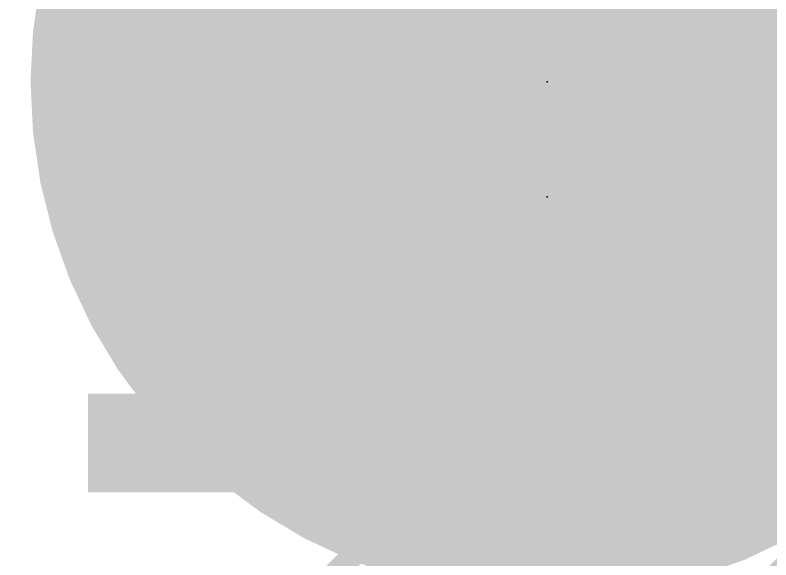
# Model space of a CAD drawing. Extents: x -31.8 to 54.9, y -9.4 to 30.
# Drawn here: x 8.58 to 14.43, y 16.24 to 20.45 of the extents above; entities that cross this region are included whole.
import ezdxf

# ---------------------------------------------------------------- set-up
doc = ezdxf.new("R2010")
doc.units = 0
for name, color, linetype in [('1', 12, 'CONTINUOUS'), ('16', 132, 'CONTINUOUS'), ('18', 110, 'CONTINUOUS'), ('21', 253, 'CONTINUOUS'), ('23', 53, 'CONTINUOUS'), ('24', 53, 'CONTINUOUS'), ('40', 132, 'CONTINUOUS'), ('51', 253, 'CONTINUOUS'), ('52', 253, 'CONTINUOUS')]:
    doc.layers.add(name, color=color, linetype=linetype)

# ---------------------------------------------------------------- blocks, each defined once
blk = doc.blocks.new('PIE')
at = {"const_width": 0.5}
blk.add_lwpolyline([(0, -0.25, 1), (0, 0.25, 1), (0, -0.25)], format="xyb", dxfattribs=at)
blk = doc.blocks.new('RECT')
blk.add_solid([(-0.5, -0.5), (0.5, -0.5), (-0.5, 0.5), (0.5, 0.5)])
blk = doc.blocks.new('ROUNDV')
at = {"const_width": 0.5}
blk.add_lwpolyline([(0, -0.25, 1), (0, 0.25, 1), (0, -0.25)], format="xyb", dxfattribs=at)

msp = doc.modelspace()

# ---------------------------------------------------------------- linework, layer by layer
at = {"layer": '1', "const_width": 0.1778}
for points in [[(9.89, 14.97), (13.97, 19.05)], [(13.97, 19.05), (17.78, 19.05)], [(15.494, 17.145), (12.25, 13.901)]]:
    msp.add_lwpolyline(points, dxfattribs=at)
at = {"layer": '1', "const_width": 0.0889}
for points in [[(13.97, 19.0945, 1), (13.97, 19.0055)], [(14.0014, 19.0186, 1), (13.9386, 19.0814)]]:
    msp.add_lwpolyline(points, format="xyb", dxfattribs=at)
at = {"layer": '21'}
for points, const_width in [([(12.7, 17.78, 1), (12.7, 20.32, 1), (12.7, 17.78)], 0.2032), ([(10.2108, 20.29, 1), (10.1092, 20.29)], 0.1016), ([(10.1092, 17.81, 1), (10.2108, 17.81)], 0.1016), ([(11.16, 16.5608, 1), (11.16, 16.4592)], 0.1016), ([(14.24, 16.4592, 1), (14.24, 16.5608)], 0.1016)]:
    msp.add_lwpolyline(points, format="xyb", dxfattribs=dict(at, const_width=const_width))
at = {"layer": '21', "const_width": 0.2032}
for points in [[(10.16, 17.81), (10.16, 20.29)], [(14.24, 16.51), (11.16, 16.51)]]:
    msp.add_lwpolyline(points, dxfattribs=at)
at = {"layer": '23'}
msp.add_point((12.7, 19.05), dxfattribs=at)
at = {"layer": '24'}
msp.add_point((12.7, 19.939), dxfattribs=at)
at = {"layer": '40', "const_width": 0.127}
msp.add_lwpolyline([(12.7, 13.939, 1), (12.7, 25.939, 1), (12.7, 13.939)], format="xyb", dxfattribs=at)
at = {"layer": '51'}
for points, const_width in [([(10.8268, 20.165, 1), (10.7632, 20.165)], 0.0635), ([(10.7632, 19.28, 1), (10.8268, 19.28)], 0.0635), ([(10.5677, 19.0755, 1), (10.5123, 19.0445)], 0.0635), ([(10.8268, 18.605, 1), (10.7632, 18.605)], 0.0635), ([(10.7673, 18.5895, 1), (10.8227, 18.6205)], 0.0635), ([(10.7632, 17.78, 1), (10.8268, 17.78)], 0.0635), ([(10.1959, 17.5459, 1), (10.1241, 17.4741)], 0.1016), ([(11.1241, 16.4741, 1), (11.1959, 16.5459)], 0.1016), ([(14.2041, 16.5459, 1), (14.2759, 16.4741)], 0.1016)]:
    msp.add_lwpolyline(points, format="xyb", dxfattribs=dict(at, const_width=const_width))
for points, const_width in [([(10.795, 19.28), (10.795, 20.165)], 0.127), ([(10.795, 18.605), (10.54, 19.06)], 0.127), ([(10.795, 17.78), (10.795, 18.605)], 0.127), ([(11.16, 16.51), (10.16, 17.51)], 0.2032), ([(15.24, 17.51), (14.24, 16.51)], 0.2032)]:
    msp.add_lwpolyline(points, dxfattribs=dict(at, const_width=const_width))
at = {"layer": '52', "const_width": 0.127}
msp.add_lwpolyline([(12.7, 13.939, 1), (12.7, 25.939, 1), (12.7, 13.939)], format="xyb", dxfattribs=at)

# ---------------------------------------------------------------- block references
at = {"layer": '1', "xscale": 0.762, "yscale": 1.524, "rotation": 270}
msp.add_blockref('RECT', (9.906, 17.145), dxfattribs=at)
at = {"layer": '16', "xscale": 8, "yscale": 8}
msp.add_blockref('PIE', (12.7, 19.939), dxfattribs=at)
at = {"layer": '18', "xscale": 0.7366, "yscale": 0.7366}
for p in [(12.7, 19.939), (12.7, 19.939), (10.16, 19.45), (10.16, 19.45), (13.4, 17.38), (13.4, 17.38)]:
    msp.add_blockref('ROUNDV', p, dxfattribs=at)

doc.saveas('drawing.dxf')
